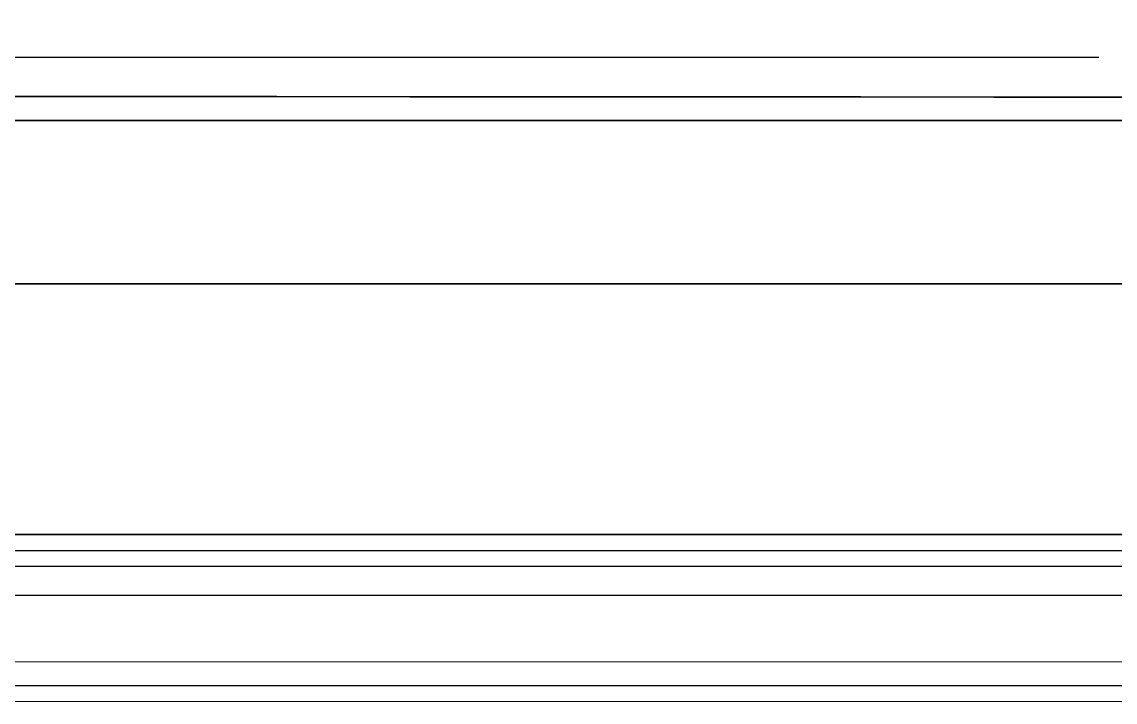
# Model space of a CAD drawing. Header units: millimetres. Extents: x -415 to 12957, y -5 to 599.
# Drawn here: x 7595.5 to 7939.2, y -0.2 to 213.6 of the extents above; entities that cross this region are included whole.
import ezdxf

# ---------------------------------------------------------------- set-up
doc = ezdxf.new("R2010")
doc.units = ezdxf.units.MM
doc.header["$LTSCALE"] = 10
doc.header["$MEASUREMENT"] = 0
for name, color, linetype in [('P-A-SHEET', 3, 'CONTINUOUS'), ('P-COND', 4, 'CONTINUOUS'), ('P-INSTRU', 7, 'CONTINUOUS'), ('P-WATER', 3, 'CONTINUOUS')]:
    doc.layers.add(name, color=color, linetype=linetype)

msp = doc.modelspace()

# ---------------------------------------------------------------- linework, layer by layer
at = {"layer": 'P-A-SHEET', "color": 7, "const_width": 0.35}
for points in [[(-410, 0), (12952.06, 0), (12952.06, 594), (-410, 594)], [(-405, 5), (12947.06, 5), (12947.06, 589), (-405, 589)]]:
    msp.add_lwpolyline(points, close=True, dxfattribs=at)
at = {"layer": 'P-COND', "linetype": 'Continuous', "const_width": 0.5}
for points in [[(8307.71, 167.5), (8307.71, 189.76), (7466.61, 190.24), (7466.61, 211.98)], [(8300.21, 167.5), (8300.21, 182.64), (7231.5, 182.64), (6981.5, 182.74), (6981.5, 204.5)], [(7407.14, 179.63), (7407.14, 131.27), (8245.21, 131.27), (8245.21, 162.38)], [(6459.81, 33.39), (9965.01, 33.39)]]:
    msp.add_lwpolyline(points, dxfattribs=at)
at = {"layer": 'P-COND', "const_width": 0.5}
for points in [[(7344.51, 180.14), (7344.51, 52.5), (8795.21, 52.5), (8795.21, 92.06), (8784.43, 92.06)], [(6459.81, 42.5), (9965.01, 42.5)]]:
    msp.add_lwpolyline(points, dxfattribs=at)
at = {"layer": 'P-INSTRU'}
for points in [[(7469.32, 202.5), (7934.08, 202.5)], [(6459.81, 47.5), (8759.59, 47.5), (8759.59, 117.82)]]:
    msp.add_lwpolyline(points, dxfattribs=at)
at = {"layer": 'P-WATER', "const_width": 0.35}
msp.add_lwpolyline([(6459.81, 12.5), (9965.01, 12.5)], dxfattribs=at)

doc.saveas('drawing.dxf')
